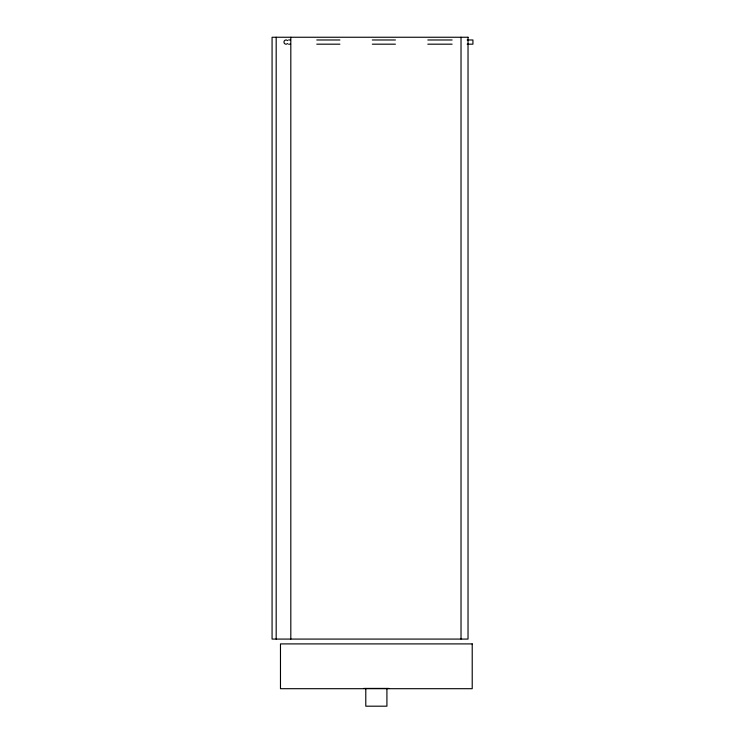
<?xml version="1.0" encoding="UTF-8"?>
<svg xmlns="http://www.w3.org/2000/svg" width="745" height="745" viewBox="0 0 745 745"><rect width="100%" height="100%" fill="white"/><g stroke="black" fill="none" stroke-linecap="round" stroke-linejoin="round"><path stroke-width="1.12" d="M288.576 39.979L290.587 39.979M316.774 39.979L339.906 39.979M372.295 39.979L395.427 39.979M427.816 39.979L452.103 39.979M467.143 39.979L472.926 39.979L472.926 44.178L467.143 44.178M288.576 44.178L290.587 44.178M316.774 44.178L339.906 44.178M372.295 44.178L395.427 44.178M427.816 44.178L452.103 44.178M363.756 688.417L388.946 688.417M461.025 37.25L461.025 639.08M386.916 688.697L386.916 706.186L365.786 706.186L365.786 688.697M290.811 37.25L290.811 639.08M276.181 37.25L276.181 639.08M287.561 43.564A2.105 2.095 0 0 1 284.59 43.564A2.105 2.095 0 0 1 284.59 40.593A2.105 2.095 0 0 1 287.561 40.593M468.028 37.25L272.074 37.25L272.074 639.08L468.028 639.08L468.028 37.25M472.218 643.904L280.474 643.904L280.474 688.697L472.218 688.697L472.218 643.904"/></g></svg>
